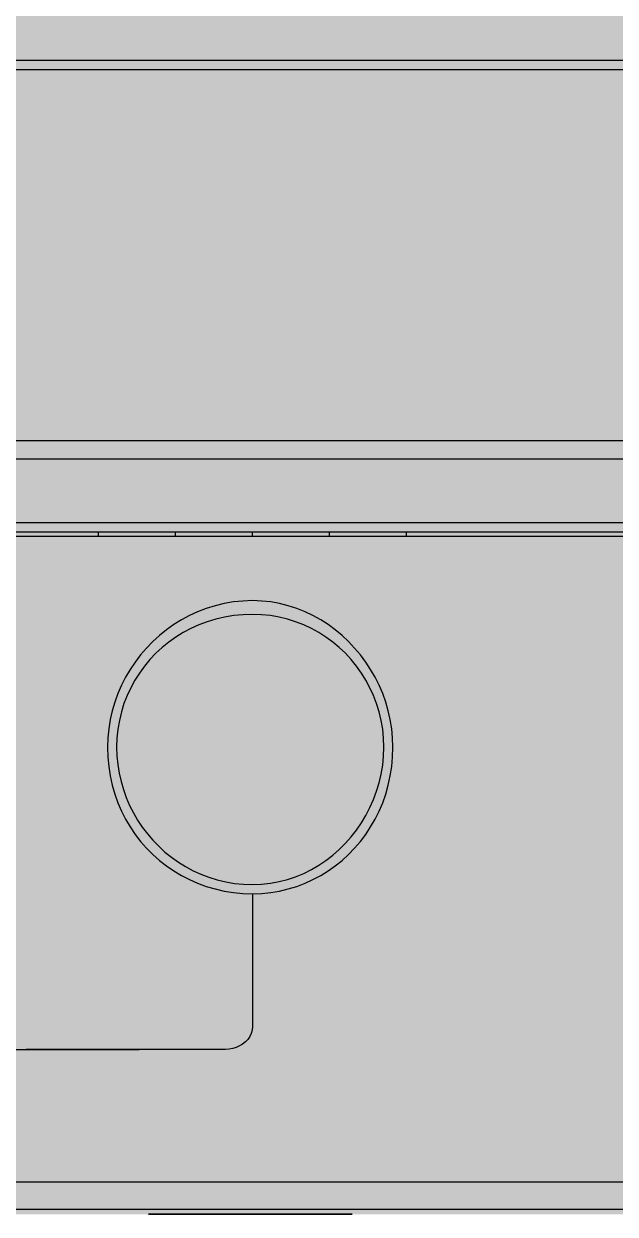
# Model space of a CAD drawing. Header units: millimetres. Extents: x 0 to 966, y -664 to 90.
# Drawn here: x 349.78 to 361.29, y 0 to 23.17 of the extents above; entities that cross this region are included whole.
import ezdxf

# ---------------------------------------------------------------- set-up
doc = ezdxf.new("R2010")
doc.units = ezdxf.units.MM
for name, color, linetype in [('HDL_BODY', 7, 'Continuous'), ('HDL_COLOUR', 7, 'Continuous'), ('HDL_DETAIL', 7, 'Continuous'), ('HDL_PRINT', 7, 'Continuous')]:
    doc.layers.add(name, color=color, linetype=linetype)

# ---------------------------------------------------------------- blocks, each defined once
blk = doc.blocks.new('M_MHD02R17U.1_FRONT')
at = {"layer": 'HDL_BODY', "true_color": 0x202126}
blk.add_hatch(color=250, dxfattribs=at).paths.add_polyline_path([(0, 0), (144, 0), (144, 90), (0, 90)])
at = {"layer": 'HDL_BODY', "true_color": 0x2a2a30}
blk.add_hatch(color=250, dxfattribs=at).paths.add_polyline_path([(0.4, 20.52), (143.6, 20.52), (143.6, 68.31), (0.4, 68.31)])
at = {"layer": 'HDL_BODY', "true_color": 0x23242a}
blk.add_hatch(color=250, dxfattribs=at).paths.add_polyline_path([(0.4, 0.5), (143.6, 0.5), (143.6, 19.8), (0.4, 19.8)])
at = {"layer": 'HDL_COLOUR', "true_color": 0x18191d}
for points in [[(104.23, 11.941), (104.042, 11.934), (103.857, 11.916), (103.676, 11.885), (103.499, 11.843), (103.328, 11.79), (103.161, 11.726), (103, 11.652), (102.844, 11.568), (102.695, 11.475), (102.552, 11.373), (102.416, 11.263), (102.287, 11.145), (102.165, 11.019), (102.051, 10.887), (101.945, 10.747), (101.848, 10.602), (101.759, 10.451), (101.68, 10.294), (101.61, 10.133), (101.55, 9.967), (101.5, 9.798), (101.461, 9.625), (101.432, 9.449), (101.415, 9.27), (101.409, 9.089), (101.415, 8.898), (101.432, 8.711), (101.461, 8.529), (101.5, 8.35), (101.55, 8.177), (101.61, 8.008), (101.68, 7.845), (101.759, 7.688), (101.848, 7.537), (101.945, 7.393), (102.051, 7.255), (102.165, 7.124), (102.287, 7.001), (102.416, 6.886), (102.552, 6.779), (102.695, 6.681), (102.844, 6.592), (103, 6.512), (103.161, 6.441), (103.328, 6.38), (103.499, 6.33), (103.676, 6.29), (103.857, 6.261), (104.042, 6.244), (104.23, 6.238), (104.409, 6.244), (104.585, 6.261), (104.757, 6.29), (104.926, 6.33), (105.09, 6.38), (105.251, 6.441), (105.406, 6.512), (105.556, 6.592), (105.701, 6.681), (105.84, 6.779), (105.972, 6.886), (106.098, 7.001), (106.217, 7.124), (106.329, 7.255), (106.433, 7.393), (106.528, 7.537), (106.615, 7.688), (106.694, 7.845), (106.763, 8.008), (106.822, 8.177), (106.872, 8.35), (106.911, 8.529), (106.939, 8.711), (106.956, 8.898), (106.962, 9.089), (106.956, 9.27), (106.939, 9.449), (106.911, 9.625), (106.872, 9.798), (106.822, 9.967), (106.763, 10.133), (106.694, 10.294), (106.615, 10.451), (106.528, 10.602), (106.433, 10.747), (106.329, 10.887), (106.217, 11.019), (106.098, 11.145), (105.972, 11.263), (105.84, 11.373), (105.701, 11.475), (105.556, 11.568), (105.406, 11.652), (105.251, 11.726), (105.09, 11.79), (104.926, 11.843), (104.757, 11.885), (104.585, 11.916), (104.409, 11.934), (104.23, 11.941)], [(104.23, 11.673), (104.045, 11.667), (103.863, 11.65), (103.686, 11.621), (103.513, 11.581), (103.346, 11.531), (103.184, 11.47), (103.028, 11.4), (102.878, 11.32), (102.734, 11.232), (102.597, 11.134), (102.467, 11.029), (102.345, 10.916), (102.23, 10.795), (102.124, 10.668), (102.026, 10.533), (101.937, 10.393), (101.857, 10.246), (101.787, 10.094), (101.727, 9.937), (101.676, 9.776), (101.637, 9.609), (101.608, 9.439), (101.59, 9.266), (101.584, 9.089), (101.59, 8.919), (101.606, 8.751), (101.633, 8.585), (101.669, 8.423), (101.716, 8.263), (101.772, 8.108), (101.837, 7.957), (101.911, 7.81), (101.993, 7.668), (102.084, 7.532), (102.183, 7.402), (102.289, 7.277), (102.403, 7.16), (102.523, 7.049), (102.651, 6.946), (102.785, 6.851), (102.925, 6.764), (103.071, 6.686), (103.222, 6.617), (103.379, 6.557), (103.541, 6.507), (103.707, 6.468), (103.877, 6.439), (104.052, 6.422), (104.23, 6.416), (104.405, 6.422), (104.577, 6.441), (104.745, 6.472), (104.909, 6.515), (105.069, 6.569), (105.225, 6.633), (105.375, 6.708), (105.52, 6.792), (105.659, 6.886), (105.792, 6.988), (105.918, 7.099), (106.037, 7.218), (106.149, 7.344), (106.254, 7.477), (106.35, 7.617), (106.437, 7.762), (106.516, 7.913), (106.586, 8.07), (106.646, 8.231), (106.695, 8.396), (106.735, 8.565), (106.763, 8.737), (106.781, 8.912), (106.787, 9.089), (106.781, 9.266), (106.763, 9.439), (106.735, 9.609), (106.695, 9.776), (106.646, 9.937), (106.586, 10.094), (106.516, 10.246), (106.437, 10.393), (106.35, 10.533), (106.254, 10.668), (106.149, 10.795), (106.037, 10.916), (105.918, 11.029), (105.792, 11.134), (105.659, 11.232), (105.52, 11.32), (105.375, 11.4), (105.225, 11.47), (105.069, 11.531), (104.909, 11.581), (104.745, 11.621), (104.577, 11.65), (104.405, 11.667), (104.23, 11.673)]]:
    blk.add_hatch(color=250, dxfattribs=at).paths.add_polyline_path(points)
at = {"layer": 'HDL_PRINT', "true_color": 0xdee1e9}
blk.add_hatch(color=254, dxfattribs=at).paths.add_polyline_path([(103.525, 15.416), (103.525, 17.465), (103.79, 17.465), (103.79, 15.683), (104.846, 15.683), (104.846, 15.416), (103.525, 15.416)])
at = {"layer": 'HDL_DETAIL', "color": 251, "true_color": 0x52555c}
for points in [[(1.234, 22.277), (142.765, 22.277)], [(142.589, 22.456), (1.411, 22.456)], [(5.555, 15.059), (138.533, 15.059)], [(5.555, 14.703), (138.533, 14.703)], [(138.533, 13.456), (5.555, 13.456)], [(138.533, 13.277), (5.555, 13.277)], [(101.23, 13.188), (101.23, 13.277)], [(102.73, 13.188), (102.73, 13.277)], [(104.23, 13.188), (104.23, 13.277)], [(105.73, 13.188), (105.73, 13.277)], [(107.227, 13.188), (107.227, 13.277)], [(138.533, 13.188), (5.555, 13.188)], [(96.823, 6.238), (96.823, 3.653), (96.829, 3.583), (96.847, 3.517), (96.876, 3.456), (96.915, 3.401), (96.962, 3.353), (97.016, 3.31), (97.076, 3.274), (97.141, 3.246), (97.21, 3.225), (97.28, 3.212), (97.352, 3.208), (102.025, 3.208)], [(104.23, 6.238), (104.23, 3.653), (104.224, 3.583), (104.206, 3.517), (104.177, 3.456), (104.138, 3.401), (104.091, 3.353), (104.037, 3.31), (103.977, 3.274), (103.912, 3.246), (103.843, 3.225), (103.773, 3.212), (103.7, 3.208), (99.82, 3.208)], [(114.989, 0.624), (5.026, 0.624)], [(114.459, 0.089), (4.497, 0.089)], [(106.171, 0), (106.163, 0), (106.142, 0), (106.106, 0), (106.056, 0), (105.993, 0), (105.917, 0), (105.827, 0), (105.726, 0), (105.612, 0), (105.486, 0), (105.349, 0), (105.2, 0), (105.082, 0), (104.961, 0), (104.836, 0), (104.709, 0), (104.58, 0), (104.449, 0), (104.318, 0), (104.186, 0), (104.053, 0), (103.922, 0), (103.791, 0), (103.662, 0), (103.535, 0), (103.41, 0), (103.289, 0), (103.171, 0), (103.022, 0), (102.885, 0), (102.759, 0), (102.645, 0), (102.544, 0), (102.455, 0), (102.378, 0), (102.315, 0), (102.266, 0), (102.23, 0), (102.208, 0), (102.201, 0)], [(102.201, 0), (102.208, 0), (102.23, 0), (102.266, 0), (102.315, 0), (102.378, 0), (102.455, 0), (102.544, 0), (102.645, 0), (102.759, 0), (102.885, 0), (103.022, 0), (103.171, 0), (103.289, 0), (103.41, 0), (103.535, 0), (103.662, 0), (103.791, 0), (103.922, 0), (104.053, 0), (104.186, 0), (104.318, 0), (104.449, 0), (104.58, 0), (104.709, 0), (104.836, 0), (104.961, 0), (105.082, 0), (105.2, 0), (105.349, 0), (105.486, 0), (105.612, 0), (105.726, 0), (105.827, 0), (105.917, 0), (105.993, 0), (106.056, 0), (106.106, 0), (106.142, 0), (106.163, 0), (106.171, 0)]]:
    blk.add_lwpolyline(points, dxfattribs=at)
for points in [[(104.23, 11.941), (104.042, 11.934), (103.857, 11.916), (103.676, 11.885), (103.499, 11.843), (103.328, 11.79), (103.161, 11.726), (103, 11.652), (102.844, 11.568), (102.695, 11.475), (102.552, 11.373), (102.416, 11.263), (102.287, 11.145), (102.165, 11.019), (102.051, 10.887), (101.945, 10.747), (101.848, 10.602), (101.759, 10.451), (101.68, 10.294), (101.61, 10.133), (101.55, 9.967), (101.5, 9.798), (101.461, 9.625), (101.432, 9.449), (101.415, 9.27), (101.409, 9.089), (101.415, 8.898), (101.432, 8.711), (101.461, 8.529), (101.5, 8.35), (101.55, 8.177), (101.61, 8.008), (101.68, 7.845), (101.759, 7.688), (101.848, 7.537), (101.945, 7.393), (102.051, 7.255), (102.165, 7.124), (102.287, 7.001), (102.416, 6.886), (102.552, 6.779), (102.695, 6.681), (102.844, 6.592), (103, 6.512), (103.161, 6.441), (103.328, 6.38), (103.499, 6.33), (103.676, 6.29), (103.857, 6.261), (104.042, 6.244), (104.23, 6.238), (104.409, 6.244), (104.585, 6.261), (104.757, 6.29), (104.926, 6.33), (105.09, 6.38), (105.251, 6.441), (105.406, 6.512), (105.556, 6.592), (105.701, 6.681), (105.84, 6.779), (105.972, 6.886), (106.098, 7.001), (106.217, 7.124), (106.329, 7.255), (106.433, 7.393), (106.528, 7.537), (106.615, 7.688), (106.694, 7.845), (106.763, 8.008), (106.822, 8.177), (106.872, 8.35), (106.911, 8.529), (106.939, 8.711), (106.956, 8.898), (106.962, 9.089), (106.956, 9.27), (106.939, 9.449), (106.911, 9.625), (106.872, 9.798), (106.822, 9.967), (106.763, 10.133), (106.694, 10.294), (106.615, 10.451), (106.528, 10.602), (106.433, 10.747), (106.329, 10.887), (106.217, 11.019), (106.098, 11.145), (105.972, 11.263), (105.84, 11.373), (105.701, 11.475), (105.556, 11.568), (105.406, 11.652), (105.251, 11.726), (105.09, 11.79), (104.926, 11.843), (104.757, 11.885), (104.585, 11.916), (104.409, 11.934), (104.23, 11.941)], [(104.23, 11.673), (104.045, 11.667), (103.863, 11.65), (103.686, 11.621), (103.513, 11.581), (103.346, 11.531), (103.184, 11.47), (103.028, 11.4), (102.878, 11.32), (102.734, 11.232), (102.597, 11.134), (102.467, 11.029), (102.345, 10.916), (102.23, 10.795), (102.124, 10.668), (102.026, 10.533), (101.937, 10.393), (101.857, 10.246), (101.787, 10.094), (101.727, 9.937), (101.676, 9.776), (101.637, 9.609), (101.608, 9.439), (101.59, 9.266), (101.584, 9.089), (101.59, 8.919), (101.606, 8.751), (101.633, 8.585), (101.669, 8.423), (101.716, 8.263), (101.772, 8.108), (101.837, 7.957), (101.911, 7.81), (101.993, 7.668), (102.084, 7.532), (102.183, 7.402), (102.289, 7.277), (102.403, 7.16), (102.523, 7.049), (102.651, 6.946), (102.785, 6.851), (102.925, 6.764), (103.071, 6.686), (103.222, 6.617), (103.379, 6.557), (103.541, 6.507), (103.707, 6.468), (103.877, 6.439), (104.052, 6.422), (104.23, 6.416), (104.405, 6.422), (104.577, 6.441), (104.745, 6.472), (104.909, 6.515), (105.069, 6.569), (105.225, 6.633), (105.375, 6.708), (105.52, 6.792), (105.659, 6.886), (105.792, 6.988), (105.918, 7.099), (106.037, 7.218), (106.149, 7.344), (106.254, 7.477), (106.35, 7.617), (106.437, 7.762), (106.516, 7.913), (106.586, 8.07), (106.646, 8.231), (106.695, 8.396), (106.735, 8.565), (106.763, 8.737), (106.781, 8.912), (106.787, 9.089), (106.781, 9.266), (106.763, 9.439), (106.735, 9.609), (106.695, 9.776), (106.646, 9.937), (106.586, 10.094), (106.516, 10.246), (106.437, 10.393), (106.35, 10.533), (106.254, 10.668), (106.149, 10.795), (106.037, 10.916), (105.918, 11.029), (105.792, 11.134), (105.659, 11.232), (105.52, 11.32), (105.375, 11.4), (105.225, 11.47), (105.069, 11.531), (104.909, 11.581), (104.745, 11.621), (104.577, 11.65), (104.405, 11.667), (104.23, 11.673)]]:
    blk.add_lwpolyline(points, close=True, dxfattribs=at)

msp = doc.modelspace()

# ---------------------------------------------------------------- block references
msp.add_blockref('M_MHD02R17U.1_FRONT', (250, 0))

doc.saveas('drawing.dxf')
